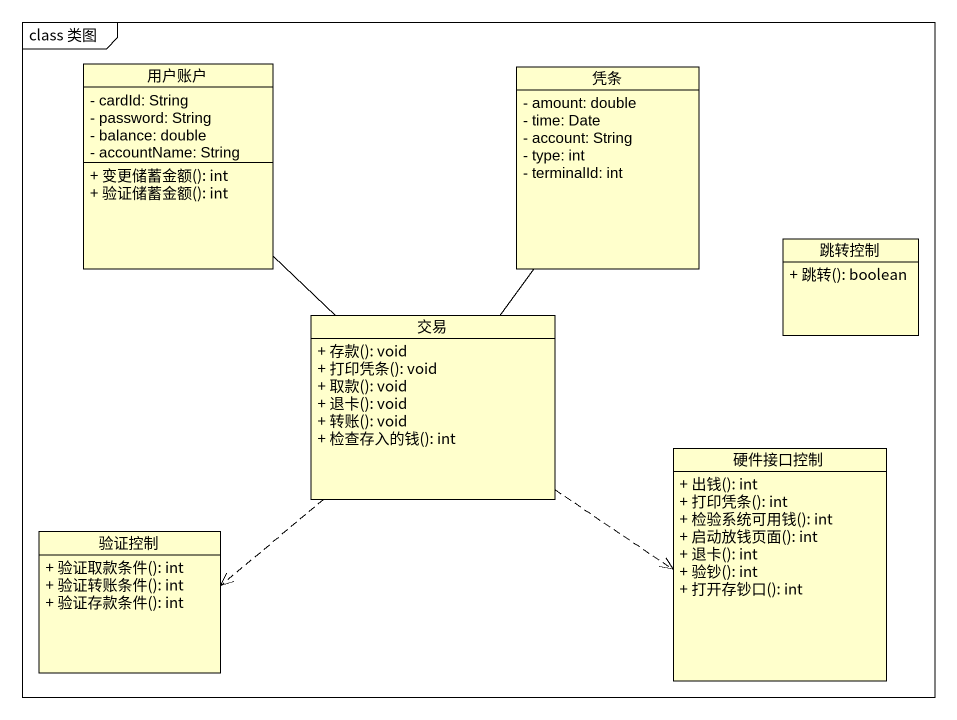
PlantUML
@startuml
mainframe class 类图
hide circle
hide empty members
skinparam classAttributeIconSize 0
class 用户账户 {
  - cardId: String
  - password: String
  - balance: double
  - accountName: String
  + 变更储蓄金额(): int
  + 验证储蓄金额(): int
}
class 凭条 {
  - amount: double
  - time: Date
  - account: String
  - type: int
  - terminalId: int
}
class 跳转控制 {
  + 跳转(): boolean
}
class 交易 {
  + 存款(): void
  + 打印凭条(): void
  + 取款(): void
  + 退卡(): void
  + 转账(): void
  + 检查存入的钱(): int
}
class 硬件接口控制 {
  + 出钱(): int
  + 打印凭条(): int
  + 检验系统可用钱(): int
  + 启动放钱页面(): int
  + 退卡(): int
  + 验钞(): int
  + 打开存钞口(): int
}
class 验证控制 {
  + 验证取款条件(): int
  + 验证转账条件(): int
  + 验证存款条件(): int
}
用户账户 -- 交易
交易 -up- 凭条
交易 .right.> 硬件接口控制
交易 ..> 验证控制
@enduml
